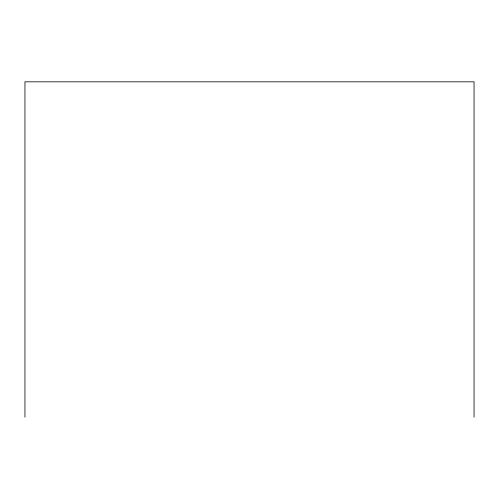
<?xml version="1.0" encoding="UTF-8"?>
<svg xmlns="http://www.w3.org/2000/svg" width="499" height="499" viewBox="0 0 499 499"><rect width="100%" height="100%" fill="white"/><g stroke="black" fill="none" stroke-linecap="round" stroke-linejoin="round"><path stroke-width="0.75" d="M474.05 417.176L474.05 81.824L24.95 81.824L24.95 417.176"/></g></svg>
